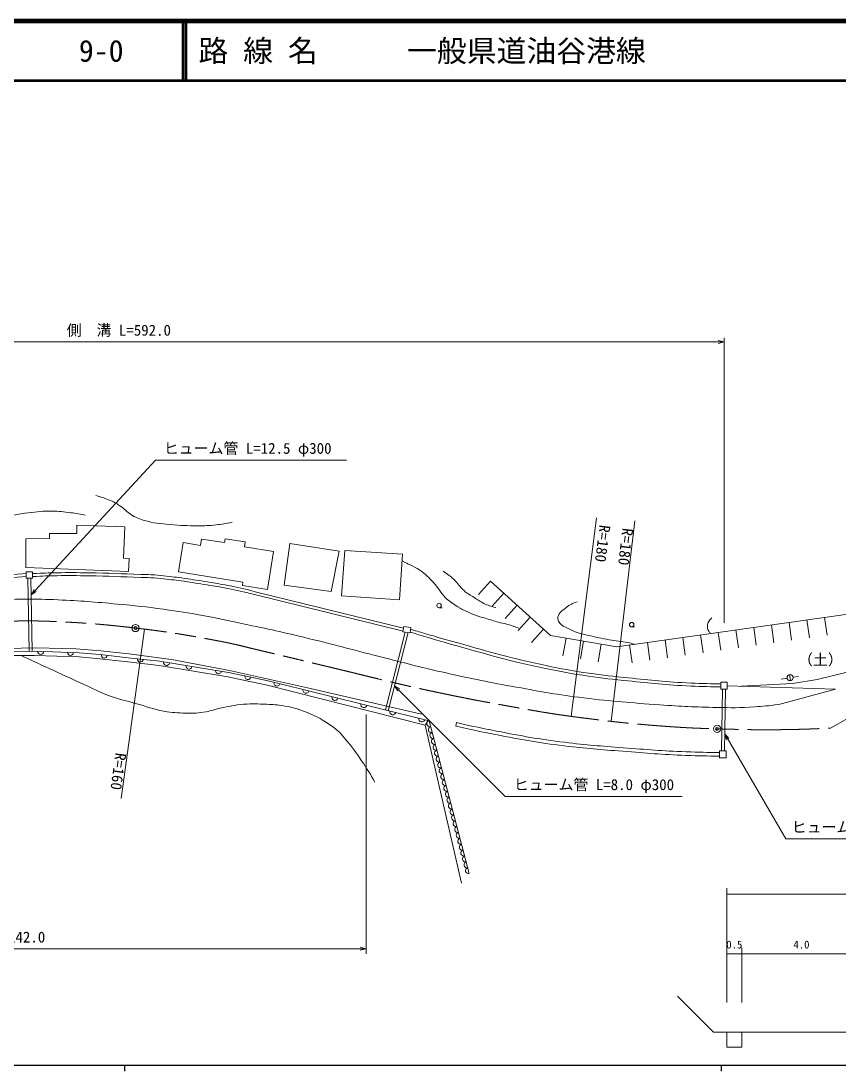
# Model space of a CAD drawing. Units: millimetres, scale not verified. Extents: x 40000 to 680000, y 20000 to 380000.
# Drawn here: x 150641 to 287718, y 204000 to 380000 of the extents above; entities that cross this region are included whole.
import ezdxf
from ezdxf.enums import TextEntityAlignment as Align

# ---------------------------------------------------------------- set-up
doc = ezdxf.new("R2010")
doc.units = ezdxf.units.MM
doc.header["$LTSCALE"] = 1000
doc.header["$PDMODE"] = 32
doc.header["$PDSIZE"] = 500
doc.linetypes.add('CHAIN', pattern=[18.5, 12, -1.5, 3.5, -1.5])
for name, color, linetype, lineweight in [('M-BGD', 7, 'Continuous', 13), ('M-BGD-HTXT', 7, 'Continuous', 13), ('M-BGD-OTRS1', 7, 'Continuous', 13), ('M-BMK', 2, 'CHAIN', 13), ('M-BMK-SRVR', 3, 'Continuous', 13), ('M-STR-HTXT', 7, 'Continuous', 13), ('M-TTL', 2, 'Continuous', 140), ('M-TTL-BAND', 7, 'Continuous', 25), ('M-TTL-LINE', 7, 'Continuous', 50), ('M-TTL-TXT', 7, 'Continuous', 13)]:
    doc.layers.add(name, color=color, linetype=linetype, lineweight=lineweight)
doc.styles.add('ＭＳ ゴシック', font='')
doc.styles.get('ＭＳ ゴシック').set_extended_font_data('MS Gothic')

msp = doc.modelspace()

# ---------------------------------------------------------------- linework, layer by layer
at = {"layer": 'M-BGD'}
for p, q in [((155427, 294078), (159978, 294094)), ((155430, 293236), (155427, 294078)), ((159978, 294094), (159973, 295510)), ((159973, 295510), (168023, 295222)), ((168023, 295222), (167834, 289960)), ((151424, 293223), (155430, 293236)), ((151441, 288393), (151424, 293223)), ((177030, 287654), (177802, 292572)), ((177802, 292572), (180742, 292110)), ((180742, 292110), (180907, 293164)), ((180907, 293164), (184750, 292561)), ((184750, 292561), (184854, 293219)), ((184854, 293219), (188218, 292691)), ((188218, 292691), (188083, 291835)), ((194735, 285413), (195686, 292438)), ((195686, 292438), (203967, 291107)), ((188083, 291835), (192969, 291068)), ((192969, 291068), (191967, 284688)), ((203967, 291107), (202610, 284347)), ((204372, 283647), (204896, 291270)), ((204896, 291270), (214566, 290605)), ((214566, 290605), (214042, 282982)), ((167834, 289960), (168751, 289928)), ((168751, 289928), (168671, 287705)), ((168671, 287705), (151441, 288393)), ((151524, 286616), (151524, 287657)), ((151524, 287657), (152565, 287657)), ((152565, 287657), (152565, 286616)), ((187832, 285959), (177030, 287654)), ((152565, 286616), (151524, 286616)), ((187736, 285352), (187832, 285959)), ((191967, 284688), (187736, 285352)), ((202610, 284347), (194735, 285413)), ((229317, 286106), (227304, 283881)), ((229317, 286106), (239364, 277017)), ((189782, 283851), (214658, 277732)), ((189894, 284339), (214745, 278226)), ((214042, 282982), (204372, 283647)), ((231542, 284093), (229529, 281869)), ((220700, 281657), (221200, 281657)), ((233766, 282081), (231754, 279856)), ((235991, 280068), (233978, 277843)), ((250495, 275107), (296351, 281579)), ((285305, 280020), (285724, 277049)), ((214641, 277635), (214798, 278534)), ((214798, 278534), (215990, 278326)), ((215990, 278326), (215833, 277427)), ((252976, 278440), (253476, 278440)), ((273423, 278343), (273842, 275373)), ((276393, 278762), (276813, 275792)), ((279364, 279182), (279783, 276211)), ((282335, 279601), (282754, 276630)), ((215833, 277427), (214641, 277635)), ((238216, 278056), (236203, 275831)), ((239364, 277017), (250495, 275107)), ((241973, 276570), (241465, 273613)), ((261541, 276666), (261960, 273696)), ((264511, 277085), (264930, 274115)), ((267482, 277505), (267901, 274534)), ((270452, 277924), (270872, 274953)), ((244929, 276062), (244422, 273106)), ((247886, 275555), (247379, 272598)), ((252629, 275409), (253048, 272438)), ((255600, 275828), (256019, 272857)), ((258570, 276247), (258989, 273277)), ((284088, 269596), (310248, 276072)), ((279022, 269850), (278020, 269705)), ((279585, 269443), (279442, 270433)), ((279976, 268936), (284088, 269596)), ((280009, 270005), (280906, 270134)), ((268998, 269165), (267892, 269159)), ((267892, 269159), (267899, 267995)), ((267899, 267995), (269005, 268002)), ((269005, 268002), (268998, 269165)), ((287160, 267979), (269001, 268577)), ((271350, 268499), (279976, 268936)), ((277619, 265443), (287160, 267979)), ((218366, 261946), (218793, 262759)), ((219015, 262704), (225765, 237092)), ((223613, 262389), (223490, 261801)), ((224472, 235507), (218366, 261946)), ((268805, 257668), (267699, 257661)), ((267699, 257661), (267707, 256498)), ((268812, 256505), (268805, 257668)), ((267707, 256498), (268812, 256505))]:
    msp.add_line(p, q, dxfattribs=at)
for points in [[(103145, 282848), (126583, 285225), (138912, 286462), (151524, 287404)], [(103191, 282350), (126634, 284728), (138955, 285964), (151524, 286903)], [(72258, 263578), (108166, 270096), (111725, 270714), (116293, 271514), (122933, 272479), (129623, 273345), (134625, 273958), (138717, 274296), (142801, 274633), (148209, 274808), (153108, 274914), (159837, 274746), (164016, 274441), (168714, 273941), (175863, 272977), (185590, 271115), (199164, 268092), (217743, 263834)], [(72378, 262878), (108279, 269510), (111777, 270090), (116343, 270822), (122998, 271819), (129682, 272687), (134690, 273287), (138357, 273751), (142640, 273997), (148167, 274338), (152901, 274358), (160409, 274112), (163906, 273798), (168606, 273281), (173873, 272668), (185430, 270802), (192073, 269380), (219015, 262704)], [(72508, 262172), (108403, 268804), (111892, 269382), (116453, 270114), (123098, 271108), (129771, 271975), (134778, 272575), (138423, 273036), (142682, 273281), (148191, 273621), (152891, 273641), (160365, 273396), (163834, 273085), (168526, 272569), (173774, 271957), (185298, 270097), (191911, 268681), (218366, 261946)]]:
    msp.add_lwpolyline(points, dxfattribs=at)
for centre, radius in [((220700, 282032), 375), ((252976, 278815), 375), ((279514, 269938), 500)]:
    msp.add_circle(centre, radius, dxfattribs=at)
for centre, radius, start, end in [((153950, 274324), 500, 178.12061, 358.12061), ((158948, 274160), 500, 178.12061, 358.12061), ((164600, 273718), 500, 174.2499, 354.17621), ((170644, 273044), 500, 173.3882, 353.31451), ((175028, 272481), 500, 170.86642, 350.79273), ((178812, 271870), 500, 170.82958, 350.82958), ((183749, 271073), 500, 170.82958, 350.82958), ((188654, 270112), 500, 167.92011, 347.92011), ((193532, 269019), 500, 166.082, 346.082), ((198385, 267816), 500, 166.082, 346.082), ((203239, 266613), 500, 166.082, 346.082), ((208092, 265411), 500, 166.082, 346.082), ((212945, 264208), 500, 166.082, 346.082), ((217798, 263005), 500, 166.082, 346.082), ((219154, 262214), 509, 105.82639, 283.70484), ((219413, 261229), 509, 105.82639, 283.70484), ((219673, 260243), 509, 105.82639, 283.70484), ((219933, 259258), 509, 105.82639, 283.70484), ((220192, 258273), 509, 105.82639, 283.70484), ((220452, 257288), 509, 105.82639, 283.70484), ((220712, 256303), 509, 105.82639, 283.70484), ((220971, 255318), 509, 105.82639, 283.70484), ((221231, 254333), 509, 105.82639, 283.70484), ((221490, 253348), 509, 105.82639, 283.70484), ((221750, 252363), 509, 105.82639, 283.70484), ((222010, 251378), 509, 105.82639, 283.70484), ((222269, 250393), 509, 105.82639, 283.70484), ((222529, 249408), 509, 105.82639, 283.70484), ((222789, 248423), 509, 105.82639, 283.70484), ((223048, 247438), 509, 105.82639, 283.70484), ((223308, 246453), 509, 105.82639, 283.70484), ((223568, 245468), 509, 105.82639, 283.70484), ((223827, 244483), 509, 105.82639, 283.70484), ((224087, 243498), 509, 105.82639, 283.70484), ((224346, 242513), 509, 105.82639, 283.70484), ((224606, 241528), 509, 105.82639, 283.70484), ((224866, 240543), 509, 105.82639, 283.70484), ((225125, 239558), 509, 105.82639, 283.70484), ((225385, 238572), 509, 105.82639, 283.70484), ((225645, 237587), 509, 105.82639, 283.70484)]:
    msp.add_arc(centre, radius, start, end, dxfattribs=at)
for points, knots in [([(163170, 300444), (164329, 300127), (164719, 300041), (165641, 299608), (166349, 299276), (166737, 299062), (167386, 298627), (168082, 298159), (168352, 297734), (169058, 297282), (169855, 296770), (170369, 296576), (171275, 296300), (172912, 295802), (173899, 295788), (175600, 295610), (177424, 295419), (178456, 295392), (180289, 295392), (181483, 295391), (182155, 295406), (183342, 295537), (184400, 295654), (184774, 295722), (186032, 295973)], [0, 0, 0, 0, 1, 1, 1, 2, 2, 2, 3, 3, 3, 4, 4, 4, 5, 5, 5, 6, 6, 6, 7, 7, 7, 8, 8, 8, 8]), ([(67933, 288830), (71287, 289198), (72245, 289333), (75023, 289407), (77052, 289460), (78190, 289377), (80220, 289370), (81512, 289366), (82237, 289319), (83528, 289370), (85150, 289434), (86055, 289540), (87671, 289697), (90246, 289948), (91677, 290194), (94250, 290461), (96263, 290669), (97394, 290752), (99411, 290915), (101299, 291067), (102352, 291309), (104245, 291278), (105799, 291253), (106664, 291101), (108207, 290915), (109436, 290767), (110125, 290682), (111342, 290461), (112501, 290249), (113119, 289968), (114286, 289806), (115919, 289581), (116854, 289615), (118502, 289625), (120722, 289638), (121963, 289785), (124173, 289988), (126265, 290180), (127463, 290159), (129516, 290606), (131490, 291036), (132540, 291498), (134459, 292133), (137112, 293011), (138579, 293560), (141213, 294495), (143268, 295225), (144367, 295791), (146465, 296385), (148323, 296911), (149377, 297193), (151287, 297476), (152895, 297713), (153806, 297834), (155431, 297839), (156681, 297843), (157382, 297771), (158623, 297627), (159718, 297500), (160095, 297435), (161410, 297191)], [0, 0, 0, 0, 1, 1, 1, 2, 2, 2, 3, 3, 3, 4, 4, 4, 5, 5, 5, 6, 6, 6, 7, 7, 7, 8, 8, 8, 9, 9, 9, 10, 10, 10, 11, 11, 11, 12, 12, 12, 13, 13, 13, 14, 14, 14, 15, 15, 15, 16, 16, 16, 17, 17, 17, 18, 18, 18, 19, 19, 19, 20, 20, 20, 20]), ([(214617, 289430), (215218, 289140), (215375, 289062), (215855, 288816), (216489, 288492), (216858, 288333), (217460, 287954), (217992, 287619), (218255, 287376), (218720, 286953), (219493, 286249), (219847, 285772), (220518, 284970), (220936, 284471), (221050, 284095), (221500, 283625), (222156, 282939), (222590, 282609), (223390, 282098), (224583, 281336), (225306, 280978), (226625, 280463), (227332, 280187), (227753, 280103), (228478, 279881), (229328, 279622), (229802, 279469), (230658, 279230), (231620, 278962), (232190, 278914), (233129, 278576), (233493, 278445), (233624, 278402), (234053, 278218)], [0, 0, 0, 0, 1, 1, 1, 2, 2, 2, 3, 3, 3, 4, 4, 4, 5, 5, 5, 6, 6, 6, 7, 7, 7, 8, 8, 8, 9, 9, 9, 10, 10, 10, 11, 11, 11, 11]), ([(152565, 287386), (154539, 287471), (155064, 287487), (156671, 287517), (158763, 287556), (159936, 287535), (162028, 287506), (165445, 287459), (167358, 287338), (170774, 287229), (171423, 287208), (171787, 287210), (172435, 287175), (173259, 287129), (173719, 287081), (174540, 286995), (175912, 286852), (176681, 286764), (178047, 286573), (179557, 286362), (180399, 286218), (181904, 285973), (183243, 285756), (183994, 285643), (185326, 285385), (187123, 285037), (187714, 284878), (189894, 284339)], [0, 0, 0, 0, 1, 1, 1, 2, 2, 2, 3, 3, 3, 4, 4, 4, 5, 5, 5, 6, 6, 6, 7, 7, 7, 8, 8, 8, 9, 9, 9, 9]), ([(152565, 286886), (154548, 286971), (155071, 286987), (156678, 287017), (158764, 287056), (159933, 287035), (162020, 287006), (165434, 286959), (167345, 286838), (170758, 286729), (171401, 286708), (171762, 286711), (172405, 286675), (173221, 286631), (173677, 286583), (174489, 286498), (175855, 286355), (176619, 286268), (177979, 286078), (179484, 285867), (180323, 285724), (181823, 285480), (183155, 285263), (183903, 285151), (185228, 284894), (187019, 284547), (187609, 284389), (189782, 283851)], [0, 0, 0, 0, 1, 1, 1, 2, 2, 2, 3, 3, 3, 4, 4, 4, 5, 5, 5, 6, 6, 6, 7, 7, 7, 8, 8, 8, 9, 9, 9, 9]), ([(221367, 287789), (222253, 287176), (222537, 286974), (223208, 286359), (223924, 285703), (224149, 285157), (224880, 284518), (225485, 283989), (225901, 283790), (226576, 283354), (227190, 282958), (227518, 282703), (228176, 282385), (228941, 282015), (229275, 281938), (230235, 281682)], [0, 0, 0, 0, 1, 1, 1, 2, 2, 2, 3, 3, 3, 4, 4, 4, 5, 5, 5, 5]), ([(70899, 271511), (80969, 273327), (83504, 273782), (91577, 275271), (98437, 276536), (102267, 277310), (109133, 278542), (113214, 279274), (115493, 279735), (119594, 280355), (123611, 280962), (125864, 281288), (129898, 281772), (132810, 282122), (134444, 282301), (137367, 282535), (140454, 282783), (142192, 282807), (145286, 282924), (147671, 283014), (149007, 283075), (151393, 283088), (153523, 283099), (154717, 283069), (156845, 282978), (160737, 282812), (162914, 282618), (166795, 282270), (169825, 281998), (171521, 281810), (174536, 281397), (177100, 281047), (178534, 280828), (181079, 280362), (183746, 279873), (185229, 279542), (187880, 278971), (192148, 278052), (194540, 277542), (198784, 276518), (203794, 275309), (206567, 274502), (211566, 273250), (215587, 272243), (217824, 271612), (221870, 270715), (226451, 269699), (229027, 269169), (233647, 268343), (238041, 267558), (240501, 267083), (244932, 266544), (249897, 265940), (252695, 265732), (257684, 265379), (261410, 265116), (263502, 265019), (267237, 264937), (269698, 264883), (271082, 264860), (273537, 265034), (275136, 265148), (275687, 265196), (277619, 265443)], [0, 0, 0, 0, 1, 1, 1, 2, 2, 2, 3, 3, 3, 4, 4, 4, 5, 5, 5, 6, 6, 6, 7, 7, 7, 8, 8, 8, 9, 9, 9, 10, 10, 10, 11, 11, 11, 12, 12, 12, 13, 13, 13, 14, 14, 14, 15, 15, 15, 16, 16, 16, 17, 17, 17, 18, 18, 18, 19, 19, 19, 20, 20, 20, 21, 21, 21, 21]), ([(243864, 282645), (243027, 282356), (242653, 282207), (242023, 281700), (241306, 281123), (240506, 280646), (240617, 279810), (240771, 278658), (242023, 278353), (243162, 277799), (244158, 277314), (244799, 277234), (245876, 276975), (247171, 276662), (247907, 276529), (249220, 276296), (249832, 276188), (250180, 276150), (250795, 276054), (251388, 275962), (251726, 275945), (252312, 275817), (252758, 275719), (252913, 275679), (253442, 275523)], [0, 0, 0, 0, 1, 1, 1, 2, 2, 2, 3, 3, 3, 4, 4, 4, 5, 5, 5, 6, 6, 6, 7, 7, 7, 8, 8, 8, 8]), ([(266419, 279952), (266038, 279571), (265765, 279335), (265692, 278813), (265632, 278384), (265651, 278087), (265880, 277720), (265986, 277550), (266045, 277467), (266207, 277325)], [0, 0, 0, 0, 1, 1, 1, 2, 2, 2, 3, 3, 3, 3]), ([(215855, 277551), (217149, 277169), (217473, 277073), (218510, 276767), (220119, 276293), (221013, 276001), (222631, 275554), (228426, 273954), (231649, 272944), (237527, 271682), (240351, 271075), (241943, 270774), (244796, 270325), (247434, 269910), (248924, 269751), (251581, 269479), (255697, 269057), (258001, 268755), (262134, 268562), (264410, 268456), (265215, 268420), (267897, 268390)], [0, 0, 0, 0, 1, 1, 1, 2, 2, 2, 3, 3, 3, 4, 4, 4, 5, 5, 5, 6, 6, 6, 7, 7, 7, 7]), ([(215942, 278048), (217239, 277664), (217585, 277562), (218651, 277247), (220257, 276773), (221150, 276482), (222764, 276036), (228550, 274440), (231768, 273430), (237636, 272170), (240447, 271566), (242032, 271266), (244873, 270819), (247502, 270405), (248986, 270247), (251634, 269976), (255740, 269555), (258039, 269253), (262163, 269061), (264429, 268956), (265233, 268920), (267894, 268890)], [0, 0, 0, 0, 1, 1, 1, 2, 2, 2, 3, 3, 3, 4, 4, 4, 5, 5, 5, 6, 6, 6, 7, 7, 7, 7]), ([(150696, 273632), (152301, 272888), (152704, 272702), (153991, 272107), (156177, 271097), (157395, 270518), (159589, 269526), (161984, 268443), (163268, 267688), (165743, 266800), (167311, 266238), (168234, 266061), (169838, 265613), (171695, 265094), (172703, 264656), (174600, 264316), (176022, 264062), (176839, 264013), (178283, 263977), (179602, 263944), (180351, 264000), (181651, 264219), (182590, 264378), (183085, 264612), (184017, 264810), (185537, 265133), (186393, 265331), (187942, 265464), (189456, 265594), (190313, 265527), (191831, 265464), (192928, 265419), (193550, 265408), (194630, 265210), (196094, 264942), (196920, 264747), (198301, 264192), (200253, 263407), (201322, 262839), (203026, 261606), (204143, 260797), (204576, 260108), (205473, 259061), (206599, 257749), (207113, 256917), (208066, 255475), (208840, 254305), (209089, 253898), (209956, 252422)], [0, 0, 0, 0, 1, 1, 1, 2, 2, 2, 3, 3, 3, 4, 4, 4, 5, 5, 5, 6, 6, 6, 7, 7, 7, 8, 8, 8, 9, 9, 9, 10, 10, 10, 11, 11, 11, 12, 12, 12, 13, 13, 13, 14, 14, 14, 15, 15, 15, 16, 16, 16, 16]), ([(223613, 262389), (226820, 261672), (227681, 261501), (230300, 260989), (234749, 260121), (237251, 259652), (241750, 259099), (245556, 258632), (247703, 258484), (251527, 258191), (255649, 257874), (257958, 257645), (262090, 257505), (264424, 257426), (265490, 257398), (267701, 257389)], [0, 0, 0, 0, 1, 1, 1, 2, 2, 2, 3, 3, 3, 4, 4, 4, 5, 5, 5, 5]), ([(223490, 261801), (226703, 261083), (227566, 260912), (230190, 260399), (234652, 259528), (237161, 259058), (241673, 258504), (245491, 258035), (247644, 257887), (251480, 257592), (255611, 257276), (257925, 257045), (262066, 256905), (264410, 256826), (265478, 256798), (267705, 256789)], [0, 0, 0, 0, 1, 1, 1, 2, 2, 2, 3, 3, 3, 4, 4, 4, 5, 5, 5, 5])]:
    msp.add_open_spline(points, degree=3, knots=knots, dxfattribs=at)
at = {"layer": 'M-BGD-HTXT'}
for p, q in [((268925, 215496), (268925, 234638)), ((268925, 233638), (331425, 233638)), ((268925, 223638), (271425, 223638)), ((271425, 215496), (271425, 224638)), ((271425, 223638), (291425, 223638)), ((266705, 210496), (260635, 216566)), ((268925, 210496), (266705, 210496)), ((268925, 210496), (268925, 207996)), ((268925, 210496), (271425, 210496)), ((271425, 207996), (271425, 210496)), ((271425, 210496), (291425, 210496)), ((268925, 207996), (271425, 207996))]:
    msp.add_line(p, q, dxfattribs=at)
at = {"layer": 'M-BGD-OTRS1'}
for p, q in [((151776, 286616), (151986, 274354)), ((152276, 286616), (152486, 274356)), ((215004, 277571), (211712, 264514)), ((215498, 277485), (212197, 264393)), ((268012, 257663), (268187, 267997)), ((268512, 257666), (268687, 268000))]:
    msp.add_line(p, q, dxfattribs=at)
at = {"layer": 'M-BMK'}
msp.add_line((286313, 261475), (308496, 274080), dxfattribs=at)
msp.add_open_spline([(71598, 267431), (78088, 268780), (79758, 269119), (85001, 270136), (91377, 271374), (94971, 271949), (101357, 273135), (106343, 274061), (109109, 274729), (114115, 275534), (118325, 276211), (120702, 276466), (124924, 277060), (128104, 277508), (129876, 277829), (133065, 278205), (135544, 278498), (136939, 278615), (139426, 278823), (142370, 279070), (144018, 279265), (146971, 279350), (150509, 279452), (152497, 279500), (156033, 279350), (161435, 279121), (164460, 278873), (169830, 278249), (175289, 277614), (178331, 277098), (183733, 276085), (186747, 275520), (188400, 275033), (191385, 274334), (195892, 273280), (198405, 272644), (202907, 271572), (209204, 270073), (212705, 269120), (219034, 267762), (224084, 266679), (226925, 266127), (232010, 265218), (236802, 264362), (239488, 263866), (244318, 263246), (249662, 262561), (252665, 262221), (258038, 261819), (261646, 261549), (263673, 261448), (267290, 261350), (271623, 261233), (274053, 261151), (278388, 261220), (281485, 261269), (282505, 261299), (286313, 261475)], degree=3, knots=[0, 0, 0, 0, 1, 1, 1, 2, 2, 2, 3, 3, 3, 4, 4, 4, 5, 5, 5, 6, 6, 6, 7, 7, 7, 8, 8, 8, 9, 9, 9, 10, 10, 10, 11, 11, 11, 12, 12, 12, 13, 13, 13, 14, 14, 14, 15, 15, 15, 16, 16, 16, 17, 17, 17, 18, 18, 18, 19, 19, 19, 19], dxfattribs=at)
at = {"layer": 'M-BMK-SRVR'}
for centre in [(169830, 278249), (267290, 261350)]:
    msp.add_circle(centre, 600, dxfattribs=at)
for p in [(169830, 278249), (267290, 261350)]:
    msp.add_point(p, dxfattribs=at)
at = {"layer": 'M-STR-HTXT'}
for p, q in [((65613, 326204), (268463, 326204)), ((268463, 326204), (267463, 326454)), ((268463, 326204), (267463, 325954)), ((268463, 279109), (268463, 326909)), ((152324, 283829), (173181, 306405)), ((173181, 306405), (205198, 306405)), ((242831, 263455), (247097, 296744)), ((249523, 262620), (253502, 296209)), ((152324, 283829), (152819, 284733)), ((152324, 283829), (153186, 284394)), ((171332, 278050), (167428, 249700)), ((213254, 268587), (231768, 250035)), ((213254, 268587), (213784, 267702)), ((213254, 268587), (214138, 268056)), ((208488, 263736), (208488, 223655)), ((268560, 260497), (278829, 242922)), ((268560, 260497), (268848, 259508)), ((268560, 260497), (269280, 259760)), ((231768, 250035), (261426, 250035)), ((278829, 242922), (309742, 242922)), ((75949, 224480), (208488, 224480)), ((208488, 224480), (207488, 224730)), ((208488, 224480), (207488, 224230))]:
    msp.add_line(p, q, dxfattribs=at)
at = {"layer": 'M-TTL'}
msp.add_line((680000, 380000), (40000, 380000), dxfattribs=at)
at = {"layer": 'M-TTL-BAND'}
for p, q in [((40000, 205000), (579000, 205000)), ((168000, 205000), (168000, 204000)), ((268000, 205000), (268000, 204000))]:
    msp.add_line(p, q, dxfattribs=at)
at = {"layer": 'M-TTL-LINE'}
for p, q in [((177750, 380000), (177750, 370000)), ((178250, 380000), (178250, 370000)), ((40000, 370000), (680000, 370000))]:
    msp.add_line(p, q, dxfattribs=at)

# ---------------------------------------------------------------- texts
at = {"layer": 'M-BGD', "style": 'ＭＳ ゴシック'}
msp.add_text('（土）', height=1833, dxfattribs=at).set_placement((284601, 272952), align=Align.MIDDLE_CENTER)
at = {"layer": 'M-BGD-HTXT', "style": 'ＭＳ ゴシック'}
for s, p in [('0.5', (270175, 224138)), ('4.0', (281425, 224138))]:
    msp.add_text(s, height=1320, dxfattribs=at).set_placement(p, align=Align.BOTTOM_CENTER)
at = {"layer": 'M-STR-HTXT', "style": 'ＭＳ ゴシック'}
for s, p in [('側\u3000溝 L=592.0', (167038, 326704)), ('ヒューム管 L=12.5 φ300', (188624, 306905)), ('ヒューム管 L=8.0 φ300', (246651, 250535)), ('ヒューム管 L=10.0 φ300', (293848, 243422)), ('ガードレール L=142.0', (142219, 224980))]:
    msp.add_text(s, height=1833, dxfattribs=at).set_placement(p, align=Align.BOTTOM_CENTER)
for s, rotation, p in [('R=180', 262.697, (246668, 292588)), ('R=180', 263.245, (250521, 292042)), ('R=160', 262.159, (165511, 254410))]:
    msp.add_text(s, height=1833, rotation=rotation, dxfattribs=at).set_placement(p, align=Align.BOTTOM_CENTER)
at = {"layer": 'M-TTL-TXT', "style": 'ＭＳ ゴシック'}
for s, p in [('図面コード      9-0', (120380, 375000)), ('路 線 名      一般県道油谷港線', (180380, 375000))]:
    msp.add_text(s, height=3666, dxfattribs=at).set_placement(p, align=Align.MIDDLE_LEFT)

doc.saveas('drawing.dxf')
